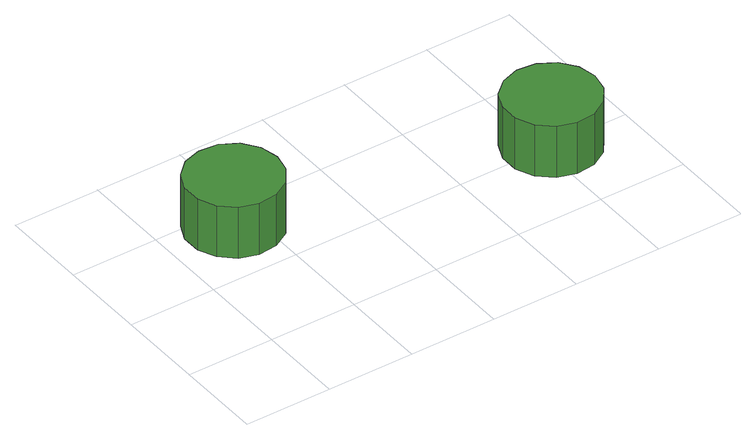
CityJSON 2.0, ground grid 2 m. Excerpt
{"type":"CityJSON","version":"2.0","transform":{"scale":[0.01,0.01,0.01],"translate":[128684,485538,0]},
"CityObjects":{
"tree1":{"type":"SolitaryVegetationObject","attributes":{"function":"something"},"geometry":[{"type":"MultiSurface","lod":"1","boundaries":[[[0,1,2,3,4,5,6,7,8,9,10,11,12,13,14]],[[15,16,17,18,19,20,21,22,23,24,25,26,27,28,29]],[[0,29,28,1]],[[1,28,27,2]],[[2,27,26,3]],[[3,26,25,4]],[[4,25,24,5]],[[5,24,23,6]],[[6,23,22,7]],[[7,22,21,8]],[[8,21,20,9]],[[9,20,19,10]],[[10,19,18,11]],[[11,18,17,12]],[[12,17,16,13]],[[13,16,15,14]],[[14,15,29,0]]]}]},
"tree2":{"type":"SolitaryVegetationObject","attributes":{"function":"something"},"geometry":[{"type":"MultiSurface","lod":"1","boundaries":[[[30,31,32,33,34,35,36,37,38,39,40,41,42,43,44]],[[45,46,47,48,49,50,51,52,53,54,55,56,57,58,59]],[[30,59,58,31]],[[31,58,57,32]],[[32,57,56,33]],[[33,56,55,34]],[[34,55,54,35]],[[35,54,53,36]],[[36,53,52,37]],[[37,52,51,38]],[[38,51,50,39]],[[39,50,49,40]],[[40,49,48,41]],[[41,48,47,42]],[[42,47,46,43]],[[43,46,45,44]],[[44,45,59,30]]]}]}
},
"vertices":[
[259,348,193],[250,391,193],[224,427,193],[186,449,193],[142,453,193],[100,440,193],[67,410,193],[49,370,193],[49,326,193],[67,286,193],[100,256,193],[142,243,193],[186,247,193],[224,269,193],[250,305,193],[250,305,66],[224,269,66],[186,247,66],[142,243,66],[100,256,66],[67,286,66],[49,326,66],[49,370,66],[67,410,66],[100,440,66],[142,453,66],[186,449,66],[224,427,66],[250,391,66],[259,348,66],
[919,189,205],[910,232,205],[884,267,205],[846,289,205],[802,294,205],[760,280,205],[727,251,205],[709,211,205],[709,167,205],[727,126,205],[760,97,205],[802,83,205],[846,88,205],[884,110,205],[910,146,205],[910,146,78],[884,110,78],[846,88,78],[802,83,78],[760,97,78],[727,126,78],[709,167,78],[709,211,78],[727,251,78],[760,280,78],[802,294,78],[846,289,78],[884,267,78],[910,232,78],[919,189,78]
]}
